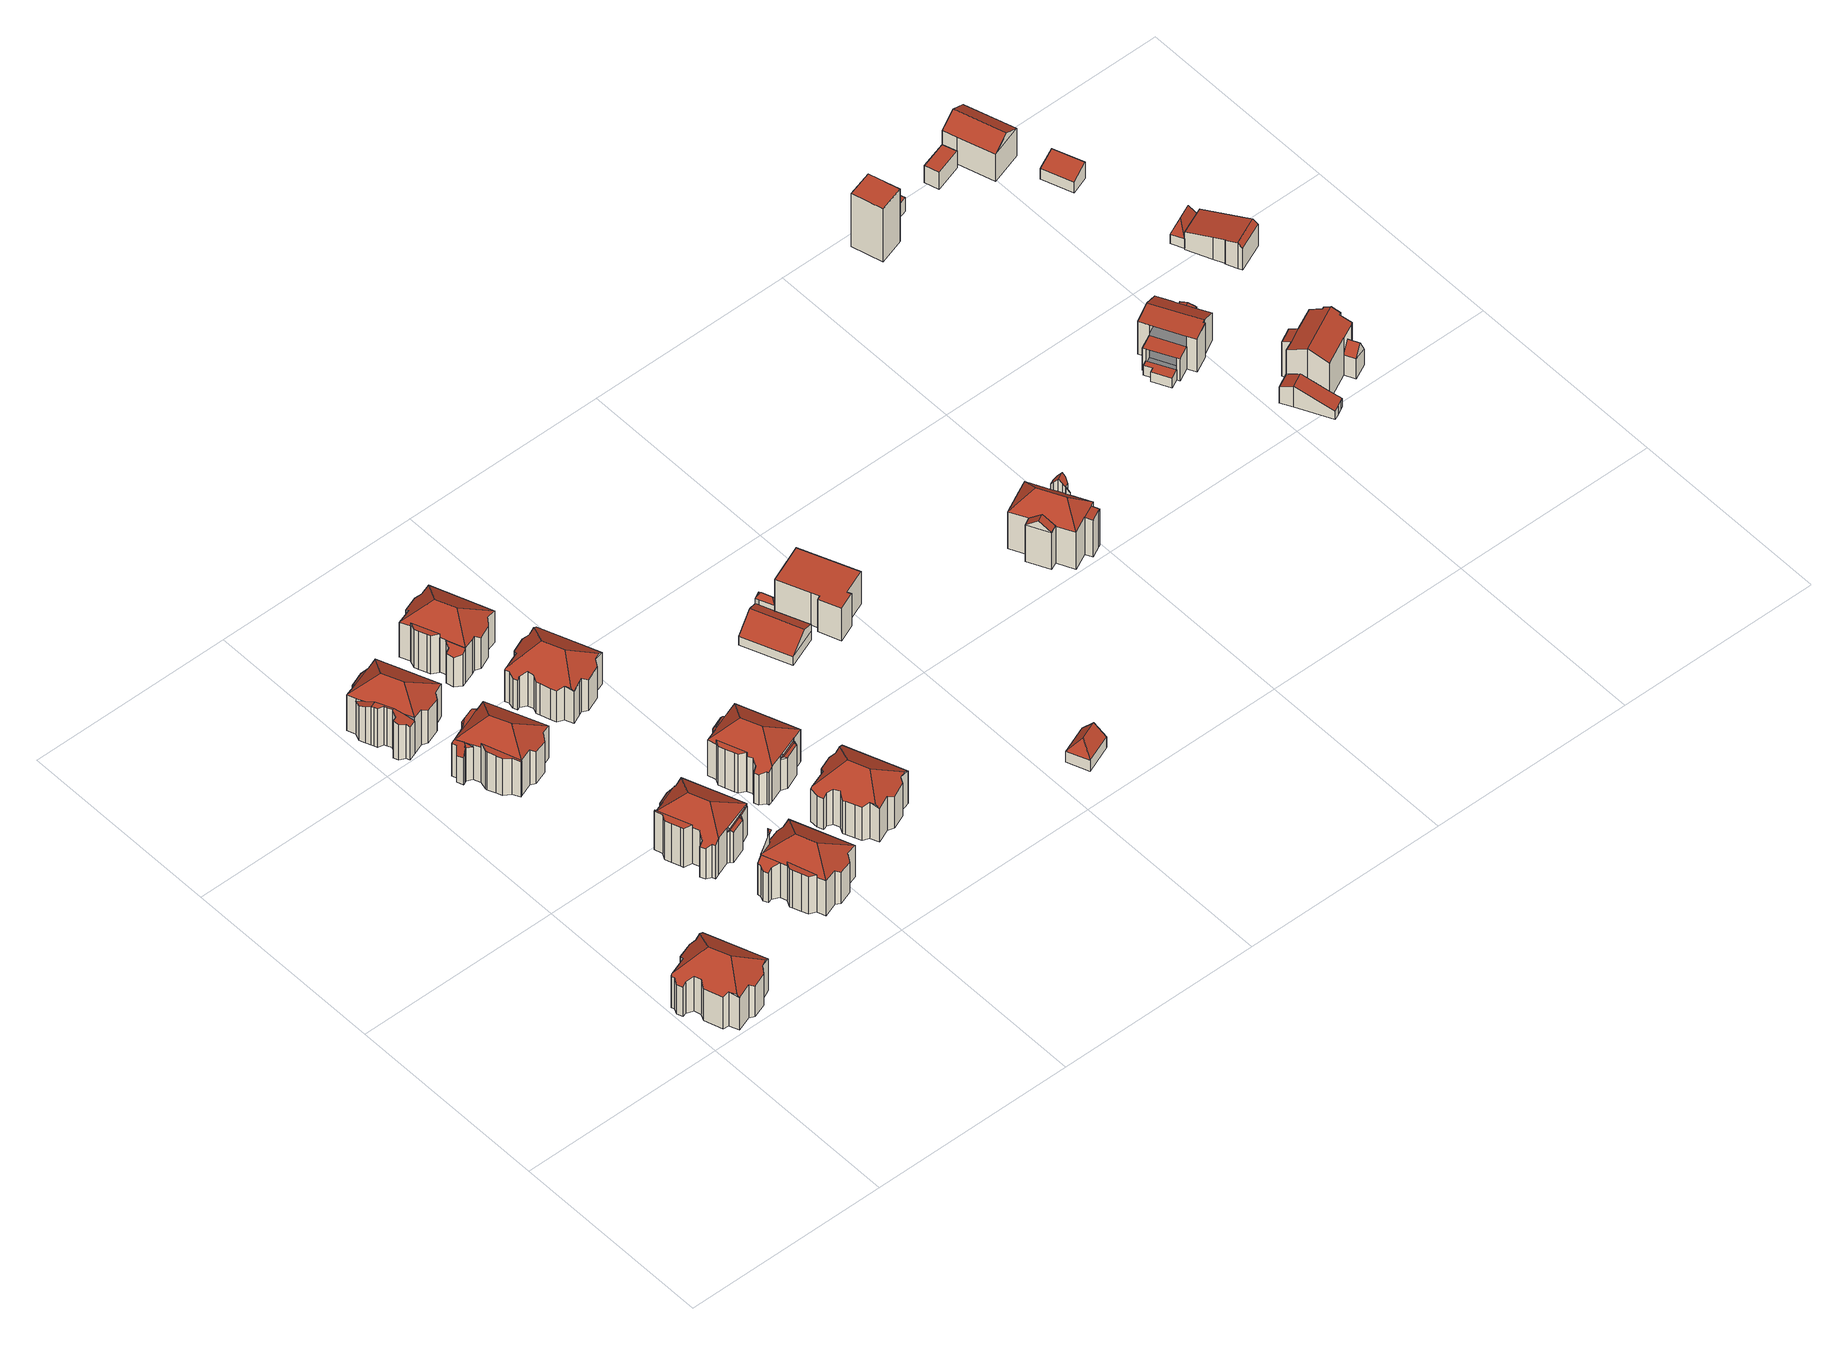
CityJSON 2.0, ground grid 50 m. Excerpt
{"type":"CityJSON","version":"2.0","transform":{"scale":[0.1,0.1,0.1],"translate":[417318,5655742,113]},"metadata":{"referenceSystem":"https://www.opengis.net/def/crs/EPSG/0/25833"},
"CityObjects":{
"building1":{"type":"Building","attributes":{"Dachtyp_tdc":"tdcFreeFormRoof","Gemeindeschluessel":14612000,"Dachneigung":34.77,"QualitaetDacherkennung":59,"Geometrietyp2DReferenz":"3000","measuredHeight":14.02,"function":"31001_9998","roofType":"5000"},"geometry":[{"type":"Solid","lod":"2","boundaries":[[[[0,1,2,3]],[[1,4,5,2]],[[4,6,7,5]],[[6,8,9,7]],[[8,10,11,9]],[[10,12,13,11]],[[12,14,15,13]],[[14,16,17,15]],[[16,18,19,17]],[[18,20,21,19]],[[20,22,23,21]],[[22,24,25,23]],[[24,26,27,25]],[[26,28,29,27]],[[28,30,31,29]],[[30,32,33,31]],[[32,34,35,33]],[[34,36,37,35]],[[36,38,39,37]],[[38,40,41,39]],[[40,42,43,41]],[[42,0,3,43]],[[34,32,30,44,45,46,38,36]],[[47,48,24,22,20,18,16,49]],[[44,28,26,48,47,45]],[[49,14,12,10,8,6,4,1,0,42,40,46,45,47]],[[16,14,49]],[[26,24,48]],[[30,28,44]],[[40,38,46]],[[3,2,5,7,9,11,13,15,17,19,21,23,25,27,29,31,33,35,37,39,41,43]]]],"semantics":{"surfaces":[{"type":"WallSurface"},{"type":"RoofSurface"},{"type":"GroundSurface"}],"values":[[0,0,0,0,0,0,0,0,0,0,0,0,0,0,0,0,0,0,0,0,0,0,1,1,1,1,0,0,0,0,2]]}}]},
"building2":{"type":"Building","attributes":{"Gemeindeschluessel":14612000,"Geometrietyp2DReferenz":"3000","function":"31001_9998","roofType":"9999"},"children":["building2-1","building2-2","building2-3"]},
"building2-1":{"type":"BuildingPart","attributes":{"Dachtyp_tdc":"tdcFreeFormRoof","Dachneigung":20.37,"QualitaetDacherkennung":41,"Geometrietyp2DReferenz":"3000","measuredHeight":11.42,"roofType":"5000"},"parents":["building2"],"geometry":[{"type":"MultiSurface","lod":"2","boundaries":[[[50,51,52,53]],[[51,54,55,52]],[[54,56,57,55]],[[56,58,59,57]],[[58,60,61,59]],[[60,62,63,61]],[[62,64,65,63]],[[64,66,67,65]],[[66,68,69,67]],[[68,70,71,69]],[[70,72,73,71]],[[72,74,75,73]],[[74,76,77,75]],[[76,78,79,77]],[[78,80,81,79]],[[62,60,58,56,54,51,50,82,83,84]],[[85,86,80,78,76,74]],[[74,72,70,68,66,64,62,84,85]],[[53,52,55,57,59,61,63,65,67,69,71,73,75,77,79,81,87,88,89]]],"semantics":{"surfaces":[{"type":"WallSurface"},{"type":"RoofSurface"},{"type":"GroundSurface"}],"values":[0,0,0,0,0,0,0,0,0,0,0,0,0,0,0,1,1,1,2]}}]},
"building2-2":{"type":"BuildingPart","attributes":{"Dachtyp_tdc":"tdcPolyFlatRoof","Dachneigung":46.48,"QualitaetDacherkennung":27,"Geometrietyp2DReferenz":"3000","measuredHeight":9.6,"roofType":"2100"},"parents":["building2"],"geometry":[{"type":"MultiSurface","lod":"2","boundaries":[[[90,91,92,93]],[[91,94,95,92]],[[94,96,97,95]],[[96,94,91,90,98]],[[99,93,92,95,97]]],"semantics":{"surfaces":[{"type":"WallSurface"},{"type":"RoofSurface"},{"type":"GroundSurface"}],"values":[0,0,0,1,2]}}]},
"building2-3":{"type":"BuildingPart","attributes":{"Dachtyp_tdc":"tdcHipRoof","Dachneigung":34.38,"QualitaetDacherkennung":64,"Geometrietyp2DReferenz":"3000","measuredHeight":14.14,"roofType":"3200"},"parents":["building2"],"geometry":[{"type":"MultiSurface","lod":"2","boundaries":[[[100,101,102,103]],[[101,104,105,102]],[[104,106,107,105]],[[106,108,109,107]],[[108,110,111,109]],[[110,112,53,111]],[[112,113,82,89,53]],[[114,115,116,81,80]],[[115,117,90,93,116]],[[113,112,110,108,106,104,101,118]],[[100,96,119,117,115,120]],[[101,100,120,118]],[[115,114,86,121,122,83,113,118,120]],[[93,99,97,103,102,105,107,109,111,53,89,88,87,81,116]],[[100,103,97,96]]],"semantics":{"surfaces":[{"type":"WallSurface"},{"type":"RoofSurface"},{"type":"GroundSurface"}],"values":[0,0,0,0,0,0,0,0,0,1,1,1,1,2,0]}}]},
"building3":{"type":"Building","attributes":{"Gemeindeschluessel":14612000,"Geometrietyp2DReferenz":"3000","function":"31001_9998","roofType":"9999"},"children":["building3-1","building3-2","building3-3"]},
"building3-1":{"type":"BuildingPart","attributes":{"Dachtyp_tdc":"tdcPolyFlatRoof","Dachneigung":6.51,"QualitaetDacherkennung":29,"Geometrietyp2DReferenz":"3000","measuredHeight":11.51,"roofType":"2100"},"parents":["building3"],"geometry":[{"type":"MultiSurface","lod":"2","boundaries":[[[123,124,125,126]],[[124,127,128,125]],[[127,129,130,128]],[[129,131,132,130]],[[131,133,134,132]],[[133,135,136,134]],[[135,137,138,139,136]],[[135,133,131,129,127,124,123,140,137]],[[139,126,125,128,130,132,134,136]]],"semantics":{"surfaces":[{"type":"WallSurface"},{"type":"RoofSurface"},{"type":"GroundSurface"}],"values":[0,0,0,0,0,0,0,1,2]}}]},
"building3-2":{"type":"BuildingPart","attributes":{"Dachtyp_tdc":"tdcFreeFormRoof","Dachneigung":65.33,"QualitaetDacherkennung":9,"Geometrietyp2DReferenz":"3000","measuredHeight":11.03,"roofType":"5000"},"parents":["building3"],"geometry":[{"type":"MultiSurface","lod":"2","boundaries":[[[141,142,143,144]],[[142,145,146,143]],[[145,147,148,146]],[[147,149,150,148]],[[149,151,152,150]],[[151,153,154,155,152]],[[156,157,158,159]],[[157,160,161,158]],[[160,162,163,161]],[[162,141,144,163]],[[157,156,164]],[[156,165,166,167,168,164]],[[165,169,153,170,171,172,166]],[[153,151,170]],[[151,149,171,170]],[[149,147,172,171]],[[147,145,167,166,172]],[[145,142,141,162,160,168,167]],[[160,157,164,168]],[[144,143,146,148,150,152,155,173,159,158,161,163]]],"semantics":{"surfaces":[{"type":"WallSurface"},{"type":"RoofSurface"},{"type":"GroundSurface"}],"values":[0,0,0,0,0,0,0,0,0,0,1,1,1,1,1,1,1,1,1,2]}}]},
"building3-3":{"type":"BuildingPart","attributes":{"Dachtyp_tdc":"tdcHipRoof","Dachneigung":34.39,"QualitaetDacherkennung":64,"Geometrietyp2DReferenz":"3000","measuredHeight":14.03,"roofType":"3200"},"parents":["building3"],"geometry":[{"type":"MultiSurface","lod":"2","boundaries":[[[154,174,175,155]],[[174,176,177,175]],[[176,178,179,177]],[[178,180,181,179]],[[180,182,183,181]],[[182,184,185,183]],[[184,186,126,185]],[[186,123,126]],[[138,187,156,159,139]],[[186,184,182,180,178,176,188]],[[174,154,169,189,190]],[[176,174,190,188]],[[189,187,138,140,186,188,190]],[[159,173,155,175,177,179,181,183,185,126,139]]],"semantics":{"surfaces":[{"type":"WallSurface"},{"type":"RoofSurface"},{"type":"GroundSurface"}],"values":[0,0,0,0,0,0,0,0,0,1,1,1,1,2]}}]},
"building4":{"type":"Building","attributes":{"Gemeindeschluessel":14612000,"Geometrietyp2DReferenz":"3000","function":"31001_9998","roofType":"9999"},"children":["building4-1","building4-2","building4-3","building4-4"]},
"building4-1":{"type":"BuildingPart","attributes":{"Dachtyp_tdc":"tdcPolyFlatRoof","Dachneigung":45.33,"QualitaetDacherkennung":27,"Geometrietyp2DReferenz":"3000","measuredHeight":9.65,"roofType":"2100"},"parents":["building4"],"geometry":[{"type":"MultiSurface","lod":"2","boundaries":[[[191,192,193,194]],[[192,195,196,193]],[[195,197,198,196]],[[197,195,192,191]],[[194,193,196,198]]],"semantics":{"surfaces":[{"type":"WallSurface"},{"type":"RoofSurface"},{"type":"GroundSurface"}],"values":[0,0,0,1,2]}}]},
"building4-2":{"type":"BuildingPart","attributes":{"Dachtyp_tdc":"tdcPolyFlatRoof","Dachneigung":0,"QualitaetDacherkennung":38,"Geometrietyp2DReferenz":"3000","measuredHeight":11.32,"roofType":"1000"},"parents":["building4"],"geometry":[{"type":"MultiSurface","lod":"2","boundaries":[[[199,200,201,202]],[[200,203,204,205,201]],[[206,207,208,209,210]],[[207,211,212,208]],[[211,213,214,212]],[[213,215,216,214]],[[215,199,202,216]],[[215,213,211,207,206,203,200,199]],[[202,201,205,209,208,212,214,216]]],"semantics":{"surfaces":[{"type":"WallSurface"},{"type":"RoofSurface"},{"type":"GroundSurface"}],"values":[0,0,0,0,0,0,0,1,2]}}]},
"building4-3":{"type":"BuildingPart","attributes":{"Dachtyp_tdc":"tdcFreeFormRoof","Dachneigung":53.03,"QualitaetDacherkennung":15,"Geometrietyp2DReferenz":"3000","measuredHeight":9.55,"roofType":"5000"},"parents":["building4"],"geometry":[{"type":"MultiSurface","lod":"2","boundaries":[[[217,218,219,220]],[[218,221,222,219]],[[221,223,224,222]],[[223,225,226,224]],[[225,227,228,226]],[[229,217,220,230]],[[225,223,221,231]],[[221,218,232,231]],[[218,217,229,232]],[[229,227,225,231,232]],[[220,219,222,224,226,228,230]]],"semantics":{"surfaces":[{"type":"WallSurface"},{"type":"RoofSurface"},{"type":"GroundSurface"}],"values":[0,0,0,0,0,0,1,1,1,1,2]}}]},
"building4-4":{"type":"BuildingPart","attributes":{"Dachtyp_tdc":"tdcHipRoof","Dachneigung":34.56,"QualitaetDacherkennung":66,"Geometrietyp2DReferenz":"3000","measuredHeight":14.05,"roofType":"3200"},"parents":["building4"],"geometry":[{"type":"MultiSurface","lod":"2","boundaries":[[[233,234,235,236]],[[234,237,238,235]],[[237,239,240,238]],[[239,210,209,240]],[[204,241,242,205]],[[241,243,244,242]],[[243,245,191,194,244]],[[246,247,248,198,197]],[[247,249,250,248]],[[249,251,229,230,250]],[[252,253,254,228,227]],[[253,255,256,254]],[[255,257,258,256]],[[257,233,236,258]],[[253,252,251,259]],[[249,247,246,245,243,241,260]],[[251,249,260,259]],[[241,204,210,239,237,234,233,257,255,253,259,260]],[[236,235,238,240,209,205,242,244,194,198,248,250,230,228,254,256,258]]],"semantics":{"surfaces":[{"type":"WallSurface"},{"type":"RoofSurface"},{"type":"GroundSurface"}],"values":[0,0,0,0,0,0,0,0,0,0,0,0,0,0,1,1,1,1,2]}}]},
"building5":{"type":"Building","attributes":{"Gemeindeschluessel":14612000,"Geometrietyp2DReferenz":"3000","function":"31001_9998","roofType":"9999"},"children":["building5-1","building5-2","building5-3"]},
"building5-1":{"type":"BuildingPart","attributes":{"Dachtyp_tdc":"tdcPolyFlatRoof","Dachneigung":34.51,"QualitaetDacherkennung":54,"Geometrietyp2DReferenz":"3000","measuredHeight":13.47,"roofType":"2100"},"parents":["building5"],"geometry":[{"type":"MultiSurface","lod":"2","boundaries":[[[261,262,263,264]],[[261,265,266,262]],[[265,267,268,266]],[[267,269,270,268]],[[269,271,272,270]],[[271,273,274,272]],[[273,275,276,277,274]],[[275,273,271,269,267,265,261,264,278,279,280,281]],[[282,283,263,262,266,268,270,272,274,277]]],"semantics":{"surfaces":[{"type":"WallSurface"},{"type":"RoofSurface"},{"type":"GroundSurface"}],"values":[0,0,0,0,0,0,0,1,2]}}]},
"building5-2":{"type":"BuildingPart","attributes":{"Dachtyp_tdc":"tdcHipRoof","Dachneigung":34.78,"QualitaetDacherkennung":64,"Geometrietyp2DReferenz":"3000","measuredHeight":14.08,"roofType":"3200"},"parents":["building5"],"geometry":[{"type":"MultiSurface","lod":"2","boundaries":[[[284,264,263,285]],[[276,286,287,277]],[[286,288,289,287]],[[288,290,291,289]],[[290,292,293,291]],[[292,294,295,293]],[[294,296,297,295]],[[296,298,299,297]],[[298,300,301,299]],[[300,302,303,301]],[[302,304,305,303]],[[302,300,298,296,294,292,306]],[[290,288,286,276,307,280,308]],[[292,290,308,306]],[[280,278,264,284,309,304,302,306,308]],[[310,285,263,283,282,277,287,289,291,293,295,297,299,301,303,305]]],"semantics":{"surfaces":[{"type":"WallSurface"},{"type":"RoofSurface"},{"type":"GroundSurface"}],"values":[0,0,0,0,0,0,0,0,0,0,0,1,1,1,1,2]}}]},
"building5-3":{"type":"BuildingPart","attributes":{"Dachtyp_tdc":"tdcPolyFlatRoof","Dachneigung":5.27,"QualitaetDacherkennung":44,"Geometrietyp2DReferenz":"3000","measuredHeight":11.48,"roofType":"2100"},"parents":["building5"],"geometry":[{"type":"MultiSurface","lod":"2","boundaries":[[[311,305,304]],[[311,312,313,305]],[[312,314,315,313]],[[314,316,317,315]],[[316,318,319,317]],[[318,320,284,285,319]],[[318,316,314,312,311,321,320]],[[285,310,305,313,315,317,319]]],"semantics":{"surfaces":[{"type":"WallSurface"},{"type":"RoofSurface"},{"type":"GroundSurface"}],"values":[0,0,0,0,0,0,1,2]}}]},
"building6":{"type":"Building","attributes":{"Gemeindeschluessel":14612000,"Geometrietyp2DReferenz":"3000","function":"31001_9998","roofType":"9999"},"children":["building6-1","building6-2","building6-3"]},
"building6-1":{"type":"BuildingPart","attributes":{"Dachtyp_tdc":"tdcHipRoof","Dachneigung":34.78,"QualitaetDacherkennung":64,"Geometrietyp2DReferenz":"3000","measuredHeight":14.05,"roofType":"3200"},"parents":["building6"],"geometry":[{"type":"MultiSurface","lod":"2","boundaries":[[[322,323,324,325]],[[323,326,327,324]],[[326,328,329,327]],[[328,330,331,329]],[[330,332,333,331]],[[332,334,335,333]],[[334,336,337,335]],[[336,338,339,337]],[[338,340,341,339]],[[340,342,343,341]],[[342,344,345,343]],[[344,346,347,345]],[[348,349,350,351,352]],[[346,353,354,347]],[[353,355,356,357,354]],[[349,358,359,350]],[[355,353,346,344,342,340,338,360]],[[336,334,332,330,328,326,361]],[[338,336,361,360]],[[326,323,322,358,349,348,355,360,361]],[[359,325,324,327,329,331,333,335,337,339,341,343,345,347,354,357,351,350]]],"semantics":{"surfaces":[{"type":"WallSurface"},{"type":"RoofSurface"},{"type":"GroundSurface"}],"values":[0,0,0,0,0,0,0,0,0,0,0,0,0,0,0,0,1,1,1,1,2]}}]},
"building6-2":{"type":"BuildingPart","attributes":{"Dachtyp_tdc":"tdcPolyFlatRoof","Dachneigung":34.75,"QualitaetDacherkennung":66,"Geometrietyp2DReferenz":"3000","measuredHeight":10.14,"roofType":"2100"},"parents":["building6"],"geometry":[{"type":"MultiSurface","lod":"2","boundaries":[[[362,363,364,365]],[[363,352,351,364]],[[356,366,367,357]],[[366,368,369,367]],[[368,362,365,369]],[[368,366,356,352,363,362]],[[365,364,351,357,367,369]]],"semantics":{"surfaces":[{"type":"WallSurface"},{"type":"RoofSurface"},{"type":"GroundSurface"}],"values":[0,0,0,0,0,1,2]}}]},
"building6-3":{"type":"BuildingPart","attributes":{"Dachtyp_tdc":"tdcPolyFlatRoof","Dachneigung":6.06,"QualitaetDacherkennung":41,"Geometrietyp2DReferenz":"3000","measuredHeight":11.35,"roofType":"2100"},"parents":["building6"],"geometry":[{"type":"MultiSurface","lod":"2","boundaries":[[[370,371,372,359,358]],[[371,373,374,372]],[[373,375,376,374]],[[375,377,378,376]],[[377,379,322,325,378]],[[377,375,373,371,370,379]],[[325,359,372,374,376,378]]],"semantics":{"surfaces":[{"type":"WallSurface"},{"type":"RoofSurface"},{"type":"GroundSurface"}],"values":[0,0,0,0,0,1,2]}}]},
"building7":{"type":"Building","attributes":{"Dachtyp_tdc":"tdcFreeFormRoof","Gemeindeschluessel":14612000,"Dachneigung":34.74,"QualitaetDacherkennung":60,"Geometrietyp2DReferenz":"3000","measuredHeight":14.04,"function":"31001_9998","roofType":"5000"},"geometry":[{"type":"Solid","lod":"2","boundaries":[[[[380,381,382,383]],[[384,385,386,387,388,389,390,391,392]],[[393,394,395,396,397,398,399,400]],[[387,401,402,394,393,388]],[[381,380,403,404,405,406,407,408,409,410,411,389,388,393,400,412]],[[399,412,400]],[[386,401,387]],[[402,395,394]],[[411,390,389]],[[382,413,414,415,416,417,418,419,420,421,422,423,424,425,426,427,428,429,430,431,432,433,434,435,383]],[[381,412,413,382]],[[412,399,414,413]],[[399,398,415,414]],[[398,397,416,415]],[[397,396,417,416]],[[396,395,418,417]],[[395,402,419,418]],[[402,401,420,419]],[[401,386,421,420]],[[386,385,422,421]],[[385,384,423,422]],[[384,392,424,423]],[[392,391,425,424]],[[391,390,426,425]],[[390,411,427,426]],[[409,408,430,429]],[[411,410,428,427]],[[410,409,429,428]],[[408,407,431,430]],[[407,406,432,431]],[[406,405,433,432]],[[405,404,434,433]],[[404,403,435,434]],[[403,380,383,435]]]],"semantics":{"surfaces":[{"type":"WallSurface"},{"type":"RoofSurface"},{"type":"GroundSurface"}],"values":[[0,1,1,1,1,0,0,0,0,2,0,0,0,0,0,0,0,0,0,0,0,0,0,0,0,0,0,0,0,0,0,0,0,0]]}}]},
"building8":{"type":"Building","attributes":{"Gemeindeschluessel":14612000,"Geometrietyp2DReferenz":"3000","function":"31001_9998","roofType":"9999"},"children":["building8-1","building8-2","building8-3","building8-4"]},
"building8-1":{"type":"BuildingPart","attributes":{"Dachtyp_tdc":"tdcFreeFormRoof","Dachneigung":54.27,"QualitaetDacherkennung":23,"Geometrietyp2DReferenz":"3000","measuredHeight":9.58,"roofType":"5000"},"parents":["building8"],"geometry":[{"type":"MultiSurface","lod":"2","boundaries":[[[436,437,438,439]],[[437,440,441,438]],[[442,443,444,440]],[[445,442,440,437]],[[445,437,436]],[[442,445,436,443]],[[439,438,441,446,447]]],"semantics":{"surfaces":[{"type":"WallSurface"},{"type":"RoofSurface"},{"type":"GroundSurface"}],"values":[0,0,1,1,1,1,2]}}]},
"building8-2":{"type":"BuildingPart","attributes":{"Dachtyp_tdc":"tdcHipRoof","Dachneigung":34.6,"QualitaetDacherkennung":67,"Geometrietyp2DReferenz":"3000","measuredHeight":14.16,"roofType":"3200"},"parents":["building8"],"geometry":[{"type":"MultiSurface","lod":"2","boundaries":[[[448,449,450,451]],[[449,452,453,450]],[[452,454,455,453]],[[454,456,457,455]],[[456,458,459,457]],[[460,461,462,463]],[[461,464,439,462]],[[464,436,439]],[[465,466,467,446,444]],[[466,468,469,467]],[[468,470,471,469]],[[470,472,473,474,471]],[[475,476,477,478,479]],[[476,480,481,477]],[[480,482,483,481]],[[482,448,451,483]],[[476,475,484,472,470,468,485]],[[466,465,486,464,461,487]],[[468,466,487,485]],[[461,460,488,458,456,454,452,449,448,482,480,476,485,487]],[[451,450,453,455,457,459,489,463,462,439,447,446,467,469,471,474,490,478,477,481,483]]],"semantics":{"surfaces":[{"type":"WallSurface"},{"type":"RoofSurface"},{"type":"GroundSurface"}],"values":[0,0,0,0,0,0,0,0,0,0,0,0,0,0,0,0,1,1,1,1,2]}}]},
"building8-3":{"type":"BuildingPart","attributes":{"Dachtyp_tdc":"tdcFreeFormRoof","Dachneigung":42.52,"QualitaetDacherkennung":8,"Geometrietyp2DReferenz":"3000","measuredHeight":9.55,"roofType":"5000"},"parents":["building8"],"geometry":[{"type":"MultiSurface","lod":"2","boundaries":[[[491,492,493,471]],[[492,494,495,493]],[[494,479,478,495]],[[473,491,471,474]],[[496,494,492,497]],[[497,492,491,473]],[[473,498,499,496,497]],[[494,496,499,479]],[[479,499,498]],[[471,493,495,478,490,474]]],"semantics":{"surfaces":[{"type":"WallSurface"},{"type":"RoofSurface"},{"type":"GroundSurface"}],"values":[0,0,0,0,1,1,1,0,0,2]}}]},
"building8-4":{"type":"BuildingPart","attributes":{"Dachtyp_tdc":"tdcPolyFlatRoof","Dachneigung":3.02,"QualitaetDacherkennung":41,"Geometrietyp2DReferenz":"3000","measuredHeight":11.51,"roofType":"2100"},"parents":["building8"],"geometry":[{"type":"MultiSurface","lod":"2","boundaries":[[[500,501,457,459,458]],[[501,502,503,457]],[[502,504,505,503]],[[504,506,507,505]],[[506,508,509,507]],[[508,510,460,463,509]],[[508,506,504,502,501,500,511,510]],[[463,489,459,457,503,505,507,509]]],"semantics":{"surfaces":[{"type":"WallSurface"},{"type":"RoofSurface"},{"type":"GroundSurface"}],"values":[0,0,0,0,0,0,1,2]}}]},
"building9":{"type":"Building","attributes":{"Dachtyp_tdc":"tdcFreeFormRoof","Gemeindeschluessel":14612000,"Dachneigung":34.45,"QualitaetDacherkennung":66,"Geometrietyp2DReferenz":"3000","measuredHeight":14.26,"function":"31001_9998","roofType":"5000"},"geometry":[{"type":"Solid","lod":"2","boundaries":[[[[512,513,514,515]],[[513,516,517,514]],[[516,518,519,517]],[[518,520,521,519]],[[520,522,523,521]],[[522,524,525,523]],[[524,526,527,525]],[[526,528,529,527]],[[528,530,531,529]],[[530,532,533,531]],[[532,534,535,533]],[[534,536,537,535]],[[536,538,539,537]],[[538,540,541,539]],[[540,542,543,541]],[[542,544,545,543]],[[544,546,547,545]],[[546,548,549,547]],[[548,550,551,549]],[[550,552,553,551]],[[552,554,555,553]],[[554,512,515,555]],[[540,538,536,556,557,558,544,542]],[[559,560,530,528,526,524,561]],[[556,534,532,560,559,557]],[[550,548,546,558,557,559,561,522,520,518,516,513,512,554,552]],[[524,522,561]],[[532,530,560]],[[546,544,558]],[[536,534,556]],[[515,514,517,519,521,523,525,527,529,531,533,535,537,539,541,543,545,547,549,551,553,555]]]],"semantics":{"surfaces":[{"type":"WallSurface"},{"type":"RoofSurface"},{"type":"GroundSurface"}],"values":[[0,0,0,0,0,0,0,0,0,0,0,0,0,0,0,0,0,0,0,0,0,0,1,1,1,1,0,0,0,0,2]]}}]},
"building10":{"type":"Building","attributes":{"Gemeindeschluessel":14612000,"Geometrietyp2DReferenz":"3000","function":"31001_9998","roofType":"9999"},"children":["building10-1","building10-2"]},
"building10-1":{"type":"BuildingPart","attributes":{"Dachtyp_tdc":"tdcFreeFormRoof","Dachneigung":53.19,"QualitaetDacherkennung":19,"Geometrietyp2DReferenz":"3000","measuredHeight":7.51,"roofType":"5000"},"parents":["building10"],"geometry":[{"type":"MultiSurface","lod":"2","boundaries":[[[562,563,564,565,566,567]],[[563,568,569,564]],[[568,570,571,572,573,569]],[[574,570,568]],[[575,574,568,563]],[[575,563,562]],[[574,575,562,570]],[[565,564,569,573]]],"semantics":{"surfaces":[{"type":"WallSurface"},{"type":"RoofSurface"},{"type":"GroundSurface"}],"values":[0,0,0,1,1,1,1,2]}}]},
"building10-2":{"type":"BuildingPart","attributes":{"Dachtyp_tdc":"tdcGableRoof","Dachneigung":32.3,"QualitaetDacherkennung":30,"Geometrietyp2DReferenz":"3000","measuredHeight":5.8,"roofType":"3100"},"parents":["building10"],"geometry":[{"type":"MultiSurface","lod":"2","boundaries":[[[572,576,577,573]],[[576,578,579,577]],[[578,580,581,579]],[[580,566,565,581]],[[571,567,582,583,584]],[[578,583,582,580]],[[576,584,583,578]],[[572,571,584,576]],[[580,582,567,566]],[[573,577,579,581,565]]],"semantics":{"surfaces":[{"type":"WallSurface"},{"type":"RoofSurface"},{"type":"GroundSurface"}],"values":[0,0,0,0,1,1,0,0,0,2]}}]},
"building11":{"type":"Building","attributes":{"Dachtyp_tdc":"tdcFreeFormRoof","Gemeindeschluessel":14612000,"Dachneigung":46.83,"QualitaetDacherkennung":13,"Geometrietyp2DReferenz":"3000","measuredHeight":6.17,"function":"31001_9998","roofType":"5000"},"geometry":[{"type":"Solid","lod":"2","boundaries":[[[[585,586,587,588]],[[586,589,590,587]],[[589,591,592,590]],[[591,585,588,592]],[[593,591,589]],[[594,593,589,586]],[[594,586,585]],[[593,594,585,591]],[[588,587,590,592]]]],"semantics":{"surfaces":[{"type":"WallSurface"},{"type":"RoofSurface"},{"type":"GroundSurface"}],"values":[[0,0,0,0,0,1,1,1,2]]}}]},
"building12":{"type":"Building","attributes":{"Dachtyp_tdc":"tdcPolyFlatRoof","Gemeindeschluessel":14612000,"Dachneigung":0,"QualitaetDacherkennung":82,"Geometrietyp2DReferenz":"3000","measuredHeight":9.63,"function":"31001_9998","roofType":"1000"},"geometry":[{"type":"Solid","lod":"2","boundaries":[[[[595,596,597,598]],[[596,599,600,597]],[[599,601,602,600]],[[601,603,604,602]],[[603,605,606,604]],[[605,607,608,606]],[[607,609,610,608]],[[609,611,612,610]],[[611,613,614,612]],[[613,595,598,614]],[[613,611,609,607,605,603,601,599,596,595]],[[598,597,600,602,604,606,608,610,612,614]]]],"semantics":{"surfaces":[{"type":"WallSurface"},{"type":"RoofSurface"},{"type":"GroundSurface"}],"values":[[0,0,0,0,0,0,0,0,0,0,1,2]]}}]},
"building13":{"type":"Building","attributes":{"Gemeindeschluessel":14612000,"Geometrietyp2DReferenz":"3000","function":"31001_9998","roofType":"9999"},"children":["building13-1","building13-2","building13-3","building13-4"]},
"building13-1":{"type":"BuildingPart","attributes":{"Dachtyp_tdc":"tdcHipRoof","Dachneigung":42.42,"QualitaetDacherkennung":68,"Geometrietyp2DReferenz":"3000","measuredHeight":15.08,"roofType":"3200"},"parents":["building13"],"geometry":[{"type":"MultiSurface","lod":"2","boundaries":[[[615,616,617,618]],[[616,619,620,617]],[[619,621,622,620]],[[621,623,624,622]],[[623,625,626,624]],[[627,628,629,630]],[[628,631,632,629]],[[631,633,632]],[[634,635,636]],[[634,637,638,635]],[[637,639,640,638]],[[637,634,631,628,641]],[[623,621,619,616,642]],[[628,627,643,625,623,642,641]],[[616,615,639,637,641,642]],[[618,617,620,622,624,626,644,630,629,632,635,638,640]]],"semantics":{"surfaces":[{"type":"WallSurface"},{"type":"RoofSurface"},{"type":"GroundSurface"}],"values":[0,0,0,0,0,0,0,0,0,0,0,1,1,1,1,2]}}]},
"building13-2":{"type":"BuildingPart","attributes":{"Dachtyp_tdc":"tdcPolyFlatRoof","Dachneigung":4.15,"QualitaetDacherkennung":60,"Geometrietyp2DReferenz":"3000","measuredHeight":10.95,"roofType":"2100"},"parents":["building13"],"geometry":[{"type":"MultiSurface","lod":"2","boundaries":[[[645,636,635,646]],[[633,647,648,632]],[[647,649,650,648]],[[649,645,646,650]],[[649,647,633,636,645]],[[646,635,632,648,650]]],"semantics":{"surfaces":[{"type":"WallSurface"},{"type":"RoofSurface"},{"type":"GroundSurface"}],"values":[0,0,0,0,1,2]}}]},
"building13-3":{"type":"BuildingPart","attributes":{"Dachtyp_tdc":"tdcFreeFormRoof","Dachneigung":52.14,"QualitaetDacherkennung":51,"Geometrietyp2DReferenz":"3000","measuredHeight":14.84,"roofType":"5000"},"parents":["building13"],"geometry":[{"type":"MultiSurface","lod":"2","boundaries":[[[651,652,653,654,655,656]],[[657,630,644,626,658,659,660,661,662]],[[656,663,664,665,651]],[[653,652,630,657]],[[652,627,630]],[[665,664,658,626,625]],[[664,663,659,658]],[[663,656,660,659]],[[656,655,661,660]],[[655,654,662,661]],[[654,653,657,662]]],"semantics":{"surfaces":[{"type":"RoofSurface"},{"type":"GroundSurface"},{"type":"WallSurface"}],"values":[0,1,0,2,2,2,2,2,2,2,2]}}]},
"building13-4":{"type":"BuildingPart","attributes":{"Dachtyp_tdc":"tdcGableRoof","Dachneigung":38.37,"QualitaetDacherkennung":66,"Geometrietyp2DReferenz":"3000","measuredHeight":13.26,"roofType":"3100"},"parents":["building13"],"geometry":[{"type":"MultiSurface","lod":"2","boundaries":[[[639,666,667,640]],[[666,668,669,667]],[[668,615,618,669]],[[670,671,672,673]],[[668,672,671,615]],[[666,673,672,668]],[[639,670,673,666]],[[615,671,670,639]],[[667,669,618,640]]],"semantics":{"surfaces":[{"type":"WallSurface"},{"type":"RoofSurface"},{"type":"GroundSurface"}],"values":[0,0,0,1,1,0,0,0,2]}}]},
"building14":{"type":"Building","attributes":{"Gemeindeschluessel":14612000,"Geometrietyp2DReferenz":"3000","function":"31001_9998","roofType":"9999"},"children":["building14-1","building14-2"]},
"building14-1":{"type":"BuildingPart","attributes":{"Dachtyp_tdc":"tdcPolyFlatRoof","Dachneigung":9.26,"QualitaetDacherkennung":44,"Geometrietyp2DReferenz":"3000","measuredHeight":4.17,"roofType":"2100"},"parents":["building14"],"geometry":[{"type":"MultiSurface","lod":"2","boundaries":[[[674,675,676,677]],[[678,679,680,681]],[[679,674,677,680]],[[679,678,675,674]],[[677,676,681,680]]],"semantics":{"surfaces":[{"type":"WallSurface"},{"type":"RoofSurface"},{"type":"GroundSurface"}],"values":[0,0,0,1,2]}}]},
"building14-2":{"type":"BuildingPart","attributes":{"Dachtyp_tdc":"tdcPolyFlatRoof","Dachneigung":0,"QualitaetDacherkennung":4,"Geometrietyp2DReferenz":"3000","measuredHeight":15.66,"roofType":"1000"},"parents":["building14"],"geometry":[{"type":"MultiSurface","lod":"2","boundaries":[[[682,683,684,681,676]],[[685,686,682,676,675]],[[685,687,688,689,686]],[[686,689,683,682]],[[689,688,684,683]],[[688,687,678,681,684]]],"semantics":{"surfaces":[{"type":"GroundSurface"},{"type":"WallSurface"},{"type":"RoofSurface"}],"values":[0,1,2,1,1,1]}}]},
"building15":{"type":"Building","attributes":{"Gemeindeschluessel":14612000,"Geometrietyp2DReferenz":"3000","function":"31001_9998","roofType":"9999"},"children":["building15-1","building15-2","building15-3","building15-4"]},
"building15-1":{"type":"BuildingPart","attributes":{"Dachtyp_tdc":"tdcPolyFlatRoof","Dachneigung":0,"QualitaetDacherkennung":46,"Geometrietyp2DReferenz":"3000","measuredHeight":2.93,"roofType":"1000"},"parents":["building15"],"geometry":[{"type":"MultiSurface","lod":"2","boundaries":[[[690,691,692,693]],[[691,694,695,692]],[[694,696,697,695]],[[696,698,699,697]],[[698,700,701,699]],[[700,698,696,694,691,690]],[[692,695,697,699,701,693]]],"semantics":{"surfaces":[{"type":"WallSurface"},{"type":"RoofSurface"},{"type":"GroundSurface"}],"values":[0,0,0,0,0,1,2]}}]},
"building15-2":{"type":"BuildingPart","attributes":{"Dachtyp_tdc":"tdcGableRoof","Dachneigung":19.67,"QualitaetDacherkennung":41,"Geometrietyp2DReferenz":"3000","measuredHeight":6.95,"roofType":"3100"},"parents":["building15"],"geometry":[{"type":"MultiSurface","lod":"2","boundaries":[[[702,703,704,705]],[[703,706,707,704]],[[706,708,709,707]],[[708,710,711,709]],[[710,712,713,711]],[[712,714,715,713]],[[714,716,717,715]],[[710,708,706,703,702,718]],[[718,716,714,712,710]],[[717,719,705,704,707,709,711,713,715]]],"semantics":{"surfaces":[{"type":"WallSurface"},{"type":"RoofSurface"},{"type":"GroundSurface"}],"values":[0,0,0,0,0,0,0,1,1,2]}}]},
"building15-3":{"type":"BuildingPart","attributes":{"Dachtyp_tdc":"tdcPolyFlatRoof","Dachneigung":0,"QualitaetDacherkennung":58,"Geometrietyp2DReferenz":"3000","measuredHeight":6.49,"roofType":"1000"},"parents":["building15"],"geometry":[{"type":"MultiSurface","lod":"2","boundaries":[[[720,721,693,722]],[[721,690,693]],[[723,701,700]],[[723,724,725,701]],[[724,726,727,725]],[[728,720,722,729]],[[728,726,724,723,721,720]],[[722,693,701,725,727,729]]],"semantics":{"surfaces":[{"type":"WallSurface"},{"type":"RoofSurface"},{"type":"GroundSurface"}],"values":[0,0,0,0,0,0,1,2]}}]},
"building15-4":{"type":"BuildingPart","attributes":{"Dachtyp_tdc":"tdcGableRoof","Dachneigung":10.11,"QualitaetDacherkennung":45,"Geometrietyp2DReferenz":"3000","measuredHeight":10.42,"roofType":"3100"},"parents":["building15"],"geometry":[{"type":"MultiSurface","lod":"2","boundaries":[[[730,731,732,733,734,735,736,737]],[[737,738,739,740,741,742,743,730]],[[744,729,727,745,746,747,748,749,705,719,717,750,751,752,753]],[[742,741,744,753]],[[741,740,729,744]],[[740,728,729]],[[739,727,726]],[[739,738,745,727]],[[738,737,746,745]],[[737,736,747,746]],[[736,735,748,747]],[[735,734,749,748]],[[734,733,702,705,749]],[[732,717,716]],[[732,731,750,717]],[[731,730,751,750]],[[730,743,752,751]],[[743,742,753,752]]],"semantics":{"surfaces":[{"type":"RoofSurface"},{"type":"GroundSurface"},{"type":"WallSurface"}],"values":[0,0,1,2,2,2,2,2,2,2,2,2,2,2,2,2,2,2]}}]},
"building16":{"type":"Building","attributes":{"Dachtyp_tdc":"tdcGableRoof","Gemeindeschluessel":14612000,"Dachneigung":21.45,"QualitaetDacherkennung":6,"Geometrietyp2DReferenz":"3000","measuredHeight":6.04,"function":"31001_9998","roofType":"3100"},"geometry":[{"type":"Solid","lod":"2","boundaries":[[[[754,755,756,757]],[[755,758,759,756]],[[758,760,761,759]],[[760,762,763,761]],[[762,764,765,763]],[[758,755,754,766,767,768,764]],[[764,762,760,758]],[[765,769,770,771,757,756,759,761,763]],[[764,768,769,765]],[[768,767,770,769]],[[767,766,771,770]],[[766,754,757,771]]]],"semantics":{"surfaces":[{"type":"WallSurface"},{"type":"RoofSurface"},{"type":"GroundSurface"}],"values":[[0,0,0,0,0,1,1,2,0,0,0,0]]}}]},
"building17":{"type":"Building","attributes":{"Gemeindeschluessel":14612000,"Geometrietyp2DReferenz":"3000","function":"31001_9998","roofType":"9999"},"children":["building17-1","building17-2","building17-3"]},
"building17-1":{"type":"BuildingPart","attributes":{"Dachtyp_tdc":"tdcPolyFlatRoof","Dachneigung":25.37,"QualitaetDacherkennung":51,"Geometrietyp2DReferenz":"3000","measuredHeight":11.17,"roofType":"2100"},"parents":["building17"],"geometry":[{"type":"MultiSurface","lod":"2","boundaries":[[[772,773,774,775]],[[776,777,778,779]],[[777,772,775,778]],[[777,776,773,772]],[[775,774,779,778]]],"semantics":{"surfaces":[{"type":"WallSurface"},{"type":"RoofSurface"},{"type":"GroundSurface"}],"values":[0,0,0,1,2]}}]},
"building17-2":{"type":"BuildingPart","attributes":{"Dachtyp_tdc":"tdcGableRoof","Dachneigung":25.55,"QualitaetDacherkennung":80,"Geometrietyp2DReferenz":"3000","measuredHeight":13.32,"roofType":"3100"},"parents":["building17"],"geometry":[{"type":"MultiSurface","lod":"2","boundaries":[[[773,780,781,774]],[[780,782,783,781]],[[782,784,785,783]],[[784,786,787,785]],[[786,788,789,787]],[[788,790,791,789]],[[790,792,793,791]],[[792,794,795,796,793]],[[797,798,799]],[[797,800,801,798]],[[800,802,803,801]],[[802,804,805,803]],[[804,776,779,805]],[[802,800,797,794,792,790,788,786]],[[786,784,782,780,773,776,804,802]],[[774,781,783,785,787,789,791,793,796,798,801,803,805,779]]],"semantics":{"surfaces":[{"type":"WallSurface"},{"type":"RoofSurface"},{"type":"GroundSurface"}],"values":[0,0,0,0,0,0,0,0,0,0,0,0,0,1,1,2]}}]},
"building17-3":{"type":"BuildingPart","attributes":{"Dachtyp_tdc":"tdcGableRoof","Dachneigung":62.68,"QualitaetDacherkennung":10,"Geometrietyp2DReferenz":"3000","measuredHeight":8.79,"roofType":"3100"},"parents":["building17"],"geometry":[{"type":"MultiSurface","lod":"2","boundaries":[[[795,806,807,796]],[[806,808,809,807]],[[808,799,798,809]],[[808,806,810]],[[806,795,811,810]],[[799,808,810,811]],[[796,807,809,798]]],"semantics":{"surfaces":[{"type":"WallSurface"},{"type":"RoofSurface"},{"type":"GroundSurface"}],"values":[0,0,0,0,1,1,2]}}]},
"building18":{"type":"Building","attributes":{"Dachtyp_tdc":"tdcPolyFlatRoof","Gemeindeschluessel":14612000,"Dachneigung":0,"QualitaetDacherkennung":55,"Geometrietyp2DReferenz":"3000","measuredHeight":5.06,"function":"31001_9998","roofType":"1000"},"geometry":[{"type":"Solid","lod":"2","boundaries":[[[[812,813,814,815]],[[813,816,817,814]],[[816,818,819,817]],[[818,812,815,819]],[[818,816,813,812]],[[815,814,817,819]]]],"semantics":{"surfaces":[{"type":"WallSurface"},{"type":"RoofSurface"},{"type":"GroundSurface"}],"values":[[0,0,0,0,1,2]]}}]},
"building19":{"type":"Building","attributes":{"Dachtyp_tdc":"tdcGableRoof","Gemeindeschluessel":14612000,"Dachneigung":28.96,"QualitaetDacherkennung":75,"Geometrietyp2DReferenz":"3000","measuredHeight":10.38,"function":"31001_9998","roofType":"3100"},"geometry":[{"type":"Solid","lod":"2","boundaries":[[[[820,821,822,823]],[[821,824,825,822]],[[824,826,827,825]],[[826,828,829,827]],[[828,820,823,829]],[[820,828,830,831]],[[826,824,821,831,830]],[[830,828,826]],[[820,831,821]],[[823,822,825,827,829]]]],"semantics":{"surfaces":[{"type":"WallSurface"},{"type":"RoofSurface"},{"type":"GroundSurface"}],"values":[[0,0,0,0,0,1,1,0,0,2]]}}]},
"building20":{"type":"Building","attributes":{"Dachtyp_tdc":"tdcPolyFlatRoof","Gemeindeschluessel":14612000,"Dachneigung":21.7,"QualitaetDacherkennung":81,"Geometrietyp2DReferenz":"3000","measuredHeight":4.89,"function":"31001_9998","roofType":"2100"},"geometry":[{"type":"Solid","lod":"2","boundaries":[[[[832,833,834,835]],[[833,836,837,834]],[[836,838,839,837]],[[838,832,835,839]],[[838,836,833,832]],[[835,834,837,839]]]],"semantics":{"surfaces":[{"type":"WallSurface"},{"type":"RoofSurface"},{"type":"GroundSurface"}],"values":[[0,0,0,0,1,2]]}}]},
"building21":{"type":"Building","attributes":{"Dachtyp_tdc":"tdcFreeFormRoof","Gemeindeschluessel":14612000,"Dachneigung":67.49,"QualitaetDacherkennung":20,"Geometrietyp2DReferenz":"3000","measuredHeight":6.54,"function":"31001_9998","roofType":"5000"},"geometry":[{"type":"Solid","lod":"2","boundaries":[[[[840,841,842,843]],[[841,844,845,842]],[[844,846,847,845]],[[846,840,843,847]],[[848,849,846,844]],[[848,844,841]],[[849,848,841,840]],[[849,840,846]],[[843,842,845,847]]]],"semantics":{"surfaces":[{"type":"WallSurface"},{"type":"RoofSurface"},{"type":"GroundSurface"}],"values":[[0,0,0,0,1,1,1,1,2]]}}]},
"building22":{"type":"Building","attributes":{"Dachtyp_tdc":"tdcGableRoof","Gemeindeschluessel":14612000,"Dachneigung":11.45,"QualitaetDacherkennung":19,"Geometrietyp2DReferenz":"3000","measuredHeight":7.59,"function":"31001_9998","roofType":"3100"},"geometry":[{"type":"Solid","lod":"2","boundaries":[[[[850,851,852,853]],[[851,854,855,852]],[[854,856,857,855]],[[856,858,859,857]],[[858,860,861,859]],[[860,862,863,861]],[[862,864,865,863]],[[864,866,867,865]],[[866,868,869,867]],[[868,850,853,869]],[[864,862,860,858,856,854,851,850]],[[850,868,866,864]],[[853,852,855,857,859,861,863,865,867,869]]]],"semantics":{"surfaces":[{"type":"WallSurface"},{"type":"RoofSurface"},{"type":"GroundSurface"}],"values":[[0,0,0,0,0,0,0,0,0,0,1,1,2]]}}]}
},
"vertices":[
[38,78,98],[45,94,107],[45,94,4],[38,78,4],[40,110,107],[40,110,4],[23,116,98],[23,116,4],[14,113,90],[14,113,4],[9,127,91],[9,127,4],[14,140,97],[14,140,4],[12,148,97],[12,148,4],[51,162,102],[51,162,4],[58,164,103],[58,164,4],[63,178,94],[63,178,4],[98,189,97],[98,189,4],[110,184,105],[110,184,4],[138,195,98],[138,195,4],[190,54,98],[190,54,4],[164,42,105],[164,42,4],[156,29,96],[156,29,4],[123,17,94],[123,17,4],[110,23,102],[110,23,4],[75,10,100],[75,10,4],[66,33,105],[66,33,4],[52,35,97],[52,35,4],[179,49,106],[110,76,145],[73,16,106],[92,126,145],[127,191,106],[15,149,100],
[76,1002,113],[58,996,113],[58,996,16],[76,1002,16],[54,1004,117],[54,1004,16],[40,1011,121],[40,1011,16],[36,1023,126],[36,1023,16],[46,1027,126],[46,1027,16],[52,1042,130],[52,1042,16],[53,1045,130],[53,1045,16],[48,1055,130],[48,1055,16],[45,1062,130],[45,1062,16],[31,1065,130],[31,1065,16],[29,1072,130],[29,1072,16],[26,1078,130],[26,1078,16],[21,1090,124],[21,1090,16],[16,1103,119],[16,1103,16],[23,1122,112],[23,1122,16],[76,1003,113],[65,1027,123],[57,1045,130],[40,1084,130],[32,1103,121],[40,1084,16],[57,1045,16],[76,1003,16],
[50,1155,111],[53,1167,101],[53,1167,16],[50,1155,16],[88,1181,100],[88,1181,16],[103,1174,112],[103,1174,16],[49,1154,112],[49,1154,16],
[131,1185,110],[184,1044,112],[184,1044,16],[131,1185,16],[158,1032,114],[158,1032,16],[151,1020,108],[151,1020,16],[116,1007,112],[116,1007,16],[102,1012,120],[102,1012,16],[76,1002,123],[76,1003,123],[23,1122,121],[15,1141,121],[15,1141,16],[50,1155,116],[104,1066,157],[49,1154,117],[84,1115,157],[40,1084,122],[57,1045,122],
[161,773,121],[158,771,122],[158,771,17],[161,773,17],[149,789,124],[149,789,17],[133,799,126],[133,799,17],[128,813,127],[128,813,17],[120,831,130],[120,831,17],[119,835,130],[119,835,17],[124,855,132],[124,855,120],[124,855,17],[159,778,122],
[88,888,94],[95,896,114],[95,896,17],[88,888,17],[91,907,114],[91,907,17],[136,925,114],[136,925,17],[145,938,114],[145,938,17],[179,949,114],[179,949,17],[191,944,114],[191,944,111],[191,944,17],[117,871,114],[104,878,114],[104,878,17],[117,871,17],[100,876,114],[100,876,17],[93,873,97],[93,873,17],[105,884,126],[100,908,114],[99,909,116],[97,904,124],[104,884,127],[166,934,114],[179,944,123],[149,933,125],[137,924,116],[100,908,17],
[218,955,109],[218,955,17],[271,815,112],[271,815,17],[248,806,114],[248,806,17],[238,790,107],[238,790,17],[205,779,111],[205,779,17],[193,785,120],[193,785,17],[161,773,122],[117,871,120],[191,838,157],[100,908,119],[172,884,157],
[300,501,113],[304,515,102],[304,515,16],[300,501,16],[335,528,101],[335,528,16],[351,522,113],[351,522,16],
[271,468,130],[265,487,130],[265,487,16],[271,468,16],[268,489,130],[268,489,123],[268,489,16],[297,408,130],[277,411,130],[277,411,16],[297,408,16],[297,408,123],[275,418,130],[275,418,16],[268,437,130],[268,437,16],[263,453,130],[263,453,16],
[432,393,101],[404,380,104],[404,380,16],[432,393,16],[398,368,104],[398,368,16],[362,355,104],[362,355,16],[356,359,111],[356,359,16],[350,362,104],[350,362,16],[431,394,104],[431,394,16],[394,373,112],[403,382,106],
[289,358,106],[284,370,106],[284,370,16],[289,358,16],[294,374,113],[294,374,16],[303,391,123],[303,391,16],[269,489,123],[269,489,16],[299,500,121],[299,500,16],[300,501,120],[351,522,114],[352,521,115],[352,521,16],[378,533,111],[378,533,16],[431,394,110],[350,362,119],[318,350,122],[318,350,16],[305,345,113],[305,345,16],[302,353,114],[302,353,16],[351,414,157],[333,463,157],
[351,228,111],[351,228,17],[368,220,17],[368,220,120],[341,225,104],[341,225,17],[336,236,104],[336,236,17],[341,248,109],[341,248,17],[339,256,110],[339,256,17],[388,276,147],[388,276,17],[392,286,151],[392,286,109],[392,286,17],[364,232,120],[353,262,120],[353,262,121],[395,278,151],[395,278,17],[353,262,17],
[373,204,120],[373,204,17],[429,299,107],[429,299,17],[442,295,113],[442,295,17],[465,305,111],[465,305,17],[519,163,110],[519,163,17],[491,154,114],[491,154,17],[483,138,104],[483,138,17],[450,127,108],[450,127,17],[438,133,117],[438,133,17],[405,121,120],[405,121,17],[397,141,120],[397,141,17],[438,186,157],[395,278,117],[420,234,157],[374,205,120],[374,205,17],
[397,141,127],[381,148,127],[381,148,17],[375,163,128],[375,163,17],[368,182,129],[368,182,17],[366,188,130],[366,188,17],[373,204,131],[374,205,131],
[237,1198,119],[238,1199,119],[238,1199,16],[237,1198,16],[228,1222,119],[228,1222,16],[265,1236,116],[265,1236,16],[268,1248,106],[268,1248,16],[304,1262,104],[304,1262,16],[317,1256,112],[317,1256,16],[345,1266,110],[345,1266,16],[398,1125,110],[398,1125,16],[373,1118,114],[373,1118,16],[362,1103,106],[362,1103,16],[331,1089,107],[331,1089,16],[317,1095,117],[317,1095,16],[266,1124,119],[262,1137,119],[262,1137,16],[266,1124,16],[266,1124,118],[309,1091,117],[309,1091,16],[282,1081,119],[282,1081,118],[282,1081,16],[261,1137,119],[261,1137,16],[318,1148,157],[300,1196,157],
[251,1106,104],[261,1109,111],[261,1109,16],[251,1106,16],[272,1077,110],[272,1077,16],[256,1088,102],[256,1088,16],
[261,1137,130],[244,1145,129],[244,1145,16],[242,1153,129],[242,1153,16],[235,1171,129],[235,1171,16],[231,1181,129],[231,1181,16],[237,1198,130],
[306,966,105],[310,980,111],[310,980,17],[306,966,17],[417,860,107],[452,874,109],[458,886,118],[475,893,118],[405,918,157],[368,858,119],[371,852,113],[396,863,115],[403,866,116],[386,968,157],[422,1033,118],[403,1025,117],[390,1031,109],[357,1018,107],[351,1004,116],[344,1002,116],[310,990,114],[485,896,110],[432,1037,110],[310,955,105],[317,958,110],[333,950,119],[337,936,118],[332,923,111],[335,915,111],[342,892,110],[347,878,110],[363,872,118],[306,989,111],[306,989,17],[344,1002,17],[351,1004,17],[357,1018,17],[390,1031,17],[403,1025,17],[432,1037,17],[485,896,17],[458,886,17],[452,874,17],[417,860,17],[403,866,17],[396,863,17],[371,852,17],[363,872,17],[347,878,17],[342,892,17],[335,915,17],[332,923,17],[337,936,17],[333,950,17],[317,958,17],[310,955,17],
[512,582,103],[519,597,103],[519,597,15],[512,582,15],[552,610,103],[552,610,15],[551,604,111],[564,603,103],[563,604,103],[523,592,111],[563,604,15],[564,603,15],
[504,440,104],[500,451,105],[500,451,15],[504,440,15],[511,457,112],[511,457,15],[516,472,120],[516,472,15],[511,484,119],[511,484,15],[512,484,120],[512,484,15],[486,550,119],[480,569,120],[480,569,15],[486,550,15],[512,582,117],[563,604,112],[593,615,111],[593,615,15],[646,474,110],[646,474,15],[619,463,112],[619,463,15],[619,464,112],[619,464,105],[619,464,15],[563,442,116],[531,430,119],[531,430,15],[563,442,15],[563,442,105],[520,426,111],[520,426,15],[518,431,111],[518,431,15],[562,442,117],[565,498,157],[564,603,113],[547,545,157],[487,551,120],[487,551,15],[562,442,15],
[619,463,105],[616,451,105],[616,451,15],[578,436,105],[578,436,15],[570,439,111],[612,455,110],[562,442,105],[563,442,106],
[512,484,130],[511,484,130],[495,492,130],[495,492,15],[492,499,130],[492,499,15],[484,520,130],[484,520,15],[479,535,130],[479,535,15],[486,550,130],[487,551,130],
[588,287,121],[581,301,120],[581,301,15],[588,287,15],[569,307,113],[569,307,15],[558,304,105],[558,304,15],[553,318,106],[553,318,15],[553,338,111],[553,338,15],[600,353,117],[600,353,15],[607,367,108],[607,367,15],[639,379,109],[639,379,15],[652,374,118],[652,374,15],[680,386,111],[680,386,15],[733,245,111],[733,245,15],[706,237,118],[706,237,15],[702,226,111],[702,226,15],[668,212,108],[668,212,15],[653,217,116],[653,217,15],[620,203,114],[620,203,15],[612,224,122],[612,224,15],[597,230,113],[597,230,15],[591,244,112],[591,244,15],[583,264,112],[583,264,15],[580,270,112],[580,270,15],[723,242,118],[651,267,158],[617,212,121],[633,315,158],[670,382,118],[557,339,113],
[835,827,77],[852,835,77],[852,835,15],[835,827,15],[835,827,40],[835,827,61],[868,793,77],[868,793,15],[851,786,77],[851,786,61],[851,786,40],[851,786,15],[856,798,89],[847,822,90],
[882,710,40],[882,710,15],[809,681,40],[809,681,15],[763,796,40],[763,796,15],[810,816,73],[856,700,73],[882,710,61],
[1055,56,65],[1035,108,65],[1035,108,33],[1055,56,33],[1102,134,65],[1102,134,33],[1123,83,65],[1123,83,33],[1112,109,94],[1068,91,94],
[942,654,155],[900,637,155],[900,637,59],[942,654,59],[880,688,155],[880,688,59],[889,692,155],[889,692,59],[882,710,155],[882,710,59],[851,786,155],[851,786,59],[868,793,155],[868,793,59],[941,823,155],[941,823,59],[996,687,155],[996,687,59],[938,663,155],[938,663,59],
[1271,489,278],[1251,530,278],[1251,530,169],[1271,489,169],[1290,549,280],[1290,549,169],[1323,565,281],[1323,565,169],[1330,568,281],[1330,568,169],[1355,517,281],[1355,517,169],[1374,479,281],[1396,434,281],[1396,434,169],[1374,479,169],[1388,430,281],[1388,430,169],[1388,430,279],[1357,415,280],[1357,415,169],[1357,415,279],[1317,396,278],[1317,396,169],[1297,436,278],[1297,436,169],[1341,451,320],[1311,512,320],[1363,502,281],[1363,502,169],
[1365,399,277],[1365,399,169],[1396,414,277],[1396,414,169],[1392,412,277],[1392,412,169],
[1363,502,318],[1374,479,289],[1370,488,300],[1379,492,300],[1383,504,309],[1380,511,318],[1370,488,169],[1366,522,169],[1375,519,169],[1380,511,169],[1383,504,169],[1379,492,169],[1375,519,306],[1366,522,297],[1355,517,297],
[1280,428,278],[1280,428,169],[1254,480,278],[1254,480,169],[1297,436,279],[1284,462,302],[1267,453,302],[1280,428,279],
[1611,1252,366],[1539,1231,354],[1539,1231,324],[1611,1252,324],[1528,1270,354],[1599,1290,366],[1599,1290,324],[1528,1270,324],
[1549,1197,324],[1487,1178,324],[1466,1252,324],[1539,1231,481],[1549,1197,481],[1528,1270,481],[1466,1252,481],[1487,1178,481],
[1707,533,370],[1685,522,370],[1685,522,341],[1707,533,341],[1664,564,370],[1664,564,341],[1674,569,370],[1674,569,341],[1665,587,370],[1665,587,341],[1677,593,370],[1677,593,341],
[1796,637,404],[1806,641,404],[1806,641,341],[1796,637,341],[1815,646,404],[1815,646,341],[1819,637,408],[1819,637,341],[1822,630,410],[1822,630,341],[1829,618,405],[1829,618,341],[1831,613,404],[1831,613,341],[1812,604,404],[1812,604,341],[1804,621,410],[1804,621,341],
[1710,526,406],[1707,533,406],[1710,526,341],[1677,593,406],[1673,599,406],[1673,599,341],[1706,616,406],[1706,616,341],[1742,542,406],[1742,542,341],
[1794,547,445],[1832,566,423],[1812,604,423],[1796,637,423],[1792,645,423],[1786,657,423],[1776,678,423],[1738,659,445],[1695,638,437],[1706,616,437],[1742,542,437],[1752,522,437],[1790,541,444],[1788,544,444],[1752,522,341],[1695,638,341],[1738,659,341],[1776,678,341],[1786,657,341],[1792,645,341],[1832,566,341],[1794,547,341],[1788,544,341],[1790,541,341],
[1890,249,362],[1877,243,362],[1877,243,337],[1890,249,337],[1837,324,398],[1837,324,337],[1823,352,384],[1823,352,337],[1857,369,384],[1857,369,337],[1871,341,398],[1871,341,337],[1907,258,362],[1911,260,362],[1898,284,373],[1898,284,337],[1911,260,337],[1907,258,337],
[1905,416,446],[1914,397,456],[1914,397,345],[1905,416,345],[1879,379,456],[1870,398,446],[1870,398,345],[1879,379,345],
[1965,422,456],[1965,422,345],[1978,396,470],[1978,396,345],[1983,398,470],[1983,398,345],[1990,383,478],[1990,383,345],[1999,365,468],[1999,365,345],[1994,362,468],[1994,362,345],[2007,338,455],[2007,338,345],[2003,336,455],[2003,336,392],[2003,336,345],[1966,318,455],[1966,318,345],[1966,318,404],[1898,284,455],[1898,284,345],[1877,327,478],[1877,327,345],[1857,369,456],[1857,369,345],
[2015,311,392],[2015,311,345],[1978,293,404],[1978,293,345],[1996,302,432],[1984,326,432],
[1752,1253,402],[1686,1233,402],[1686,1233,351],[1752,1253,351],[1676,1267,402],[1676,1267,351],[1741,1287,402],[1741,1287,351],
[1857,1191,445],[1779,1167,443],[1779,1167,363],[1857,1191,363],[1752,1253,443],[1752,1253,363],[1741,1287,443],[1741,1287,363],[1819,1312,445],[1819,1312,363],[1782,1300,467],[1820,1180,467],
[1920,1054,411],[1877,1039,393],[1877,1039,362],[1920,1054,362],[1851,1113,393],[1851,1113,362],[1894,1127,411],[1894,1127,362],
[1934,811,384],[1999,840,384],[1999,840,357],[1934,811,357],[2012,810,384],[2012,810,357],[1947,782,384],[1947,782,357],[1990,819,423],[1956,803,423],
[1993,672,429],[1982,698,423],[1982,698,353],[1993,672,353],[1984,699,423],[1984,699,353],[1973,724,418],[1973,724,353],[1947,782,405],[1947,782,353],[2012,810,405],[2012,810,353],[2048,728,423],[2048,728,353],[2060,702,429],[2060,702,353],[2065,691,418],[2065,691,353],[1998,662,418],[1998,662,353]
]}
